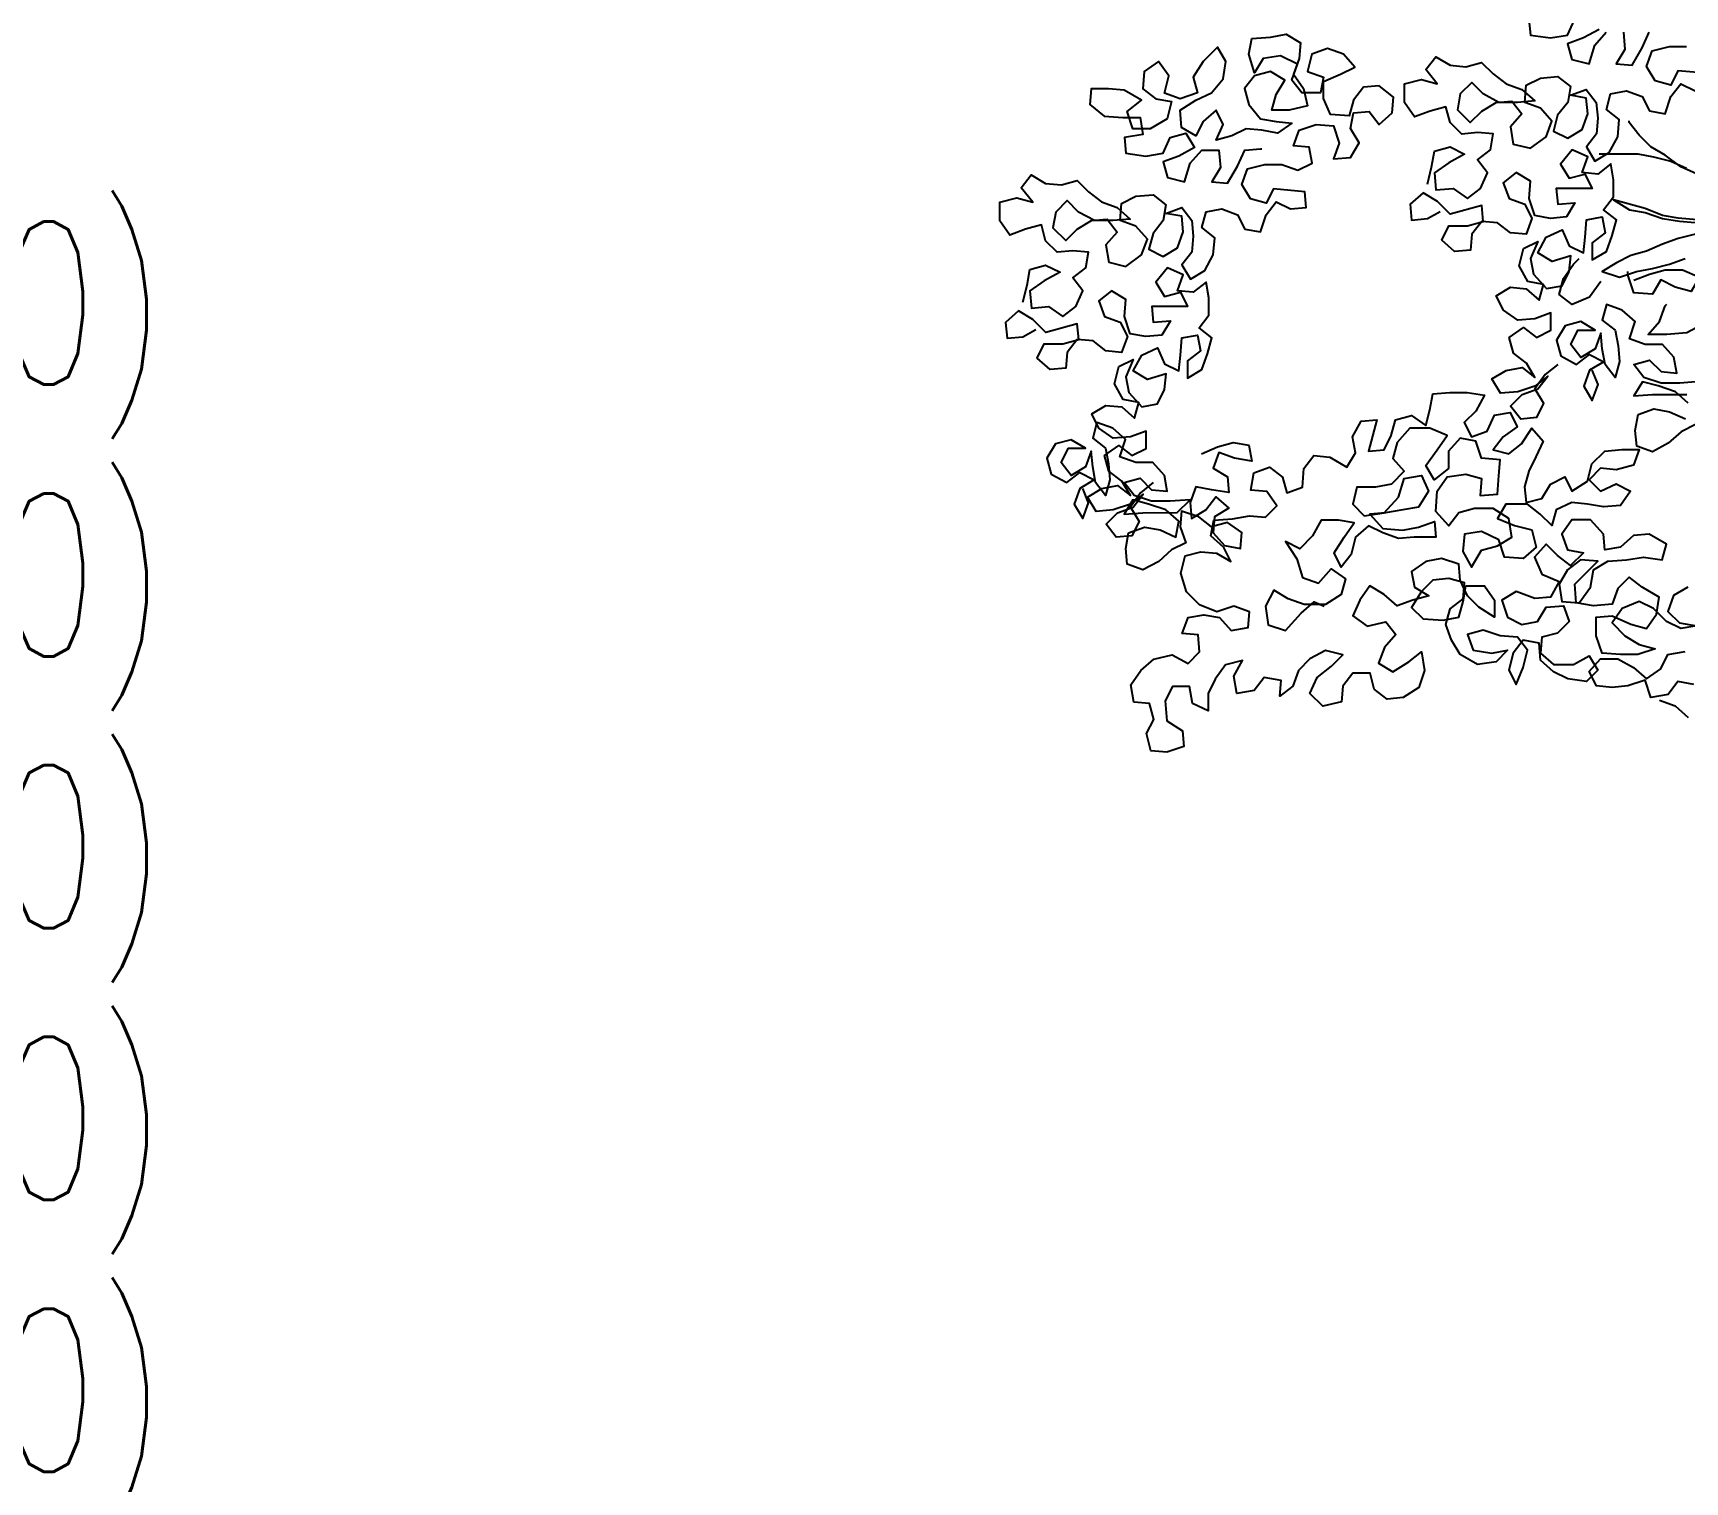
# Model space of a CAD drawing. Header units: metres. Extents: x 750563 to 756046, y 4495933 to 4497284.
# Drawn here: x 755684.125 to 755685.265, y 4496156.491 to 4496157.491 of the extents above; entities that cross this region are included whole.
import ezdxf
from ezdxf import colors
from ezdxf.entities.mleader import LeaderData, LeaderLine
from ezdxf.math import Vec2, Vec3

# ---------------------------------------------------------------- set-up
doc = ezdxf.new("R2010")
doc.units = ezdxf.units.M
doc.layers.add('00_DETALLES', color=7, linetype='Continuous', true_color=0xe0f0d1)
doc.layers.add('00_TEXTOS', color=7, linetype='Continuous')
doc.styles.get("Standard").update_dxf_attribs({"font": 'simplex.shx'})

# ---------------------------------------------------------------- blocks, each defined once
blk = doc.blocks.new('Arbol21')
for points in [[(-1.5803, 4.1836), (-1.5729, 4.2132), (-1.568, 4.2404), (-1.5408, 4.2479), (-1.5161, 4.2355), (-1.5432, 4.2207), (-1.5679, 4.2034), (-1.5654, 4.1737), (-1.5358, 4.1762), (-1.511, 4.1589), (-1.4888, 4.1763), (-1.4765, 4.2034), (-1.4938, 4.2257), (-1.4716, 4.243), (-1.4667, 4.2702), (-1.4939, 4.2726), (-1.521, 4.2701), (-1.5408, 4.2899), (-1.5483, 4.3171), (-1.5754, 4.3096), (-1.6026, 4.2997), (-1.6199, 4.3244), (-1.62, 4.3565), (-1.5903, 4.364), (-1.5631, 4.3566), (-1.5829, 4.3813), (-1.5656, 4.4035), (-1.5409, 4.3887), (-1.5137, 4.3863), (-1.4866, 4.3937), (-1.4668, 4.374), (-1.4445, 4.3567), (-1.4173, 4.3468), (-1.3951, 4.3271), (-1.4247, 4.3246), (-1.4568, 4.3246), (-1.484, 4.3394), (-1.5038, 4.3591), (-1.5236, 4.3393), (-1.5285, 4.3121), (-1.5062, 4.2899), (-1.4865, 4.3097), (-1.4618, 4.3246), (-1.4346, 4.327), (-1.4173, 4.3048), (-1.437, 4.2826), (-1.4321, 4.2529), (-1.4024, 4.2455), (-1.3752, 4.2653), (-1.3654, 4.2925), (-1.3852, 4.3147), (-1.4123, 4.3246), (-1.4099, 4.3543), (-1.3852, 4.3666), (-1.3556, 4.3691), (-1.3333, 4.3519), (-1.3382, 4.3247), (-1.3555, 4.3024), (-1.3629, 4.2752), (-1.3382, 4.2629), (-1.3135, 4.2777), (-1.3036, 4.3049), (-1.3061, 4.3321), (-1.3333, 4.337), (-1.3061, 4.3469), (-1.2888, 4.3247), (-1.2863, 4.2975), (-1.2887, 4.2703), (-1.306, 4.2481), (-1.2912, 4.2234), (-1.2665, 4.2382), (-1.2517, 4.2654), (-1.2492, 4.2951), (-1.2715, 4.3124), (-1.2641, 4.3396), (-1.2369, 4.3445), (-1.2097, 4.3347), (-1.1973, 4.31), (-1.1702, 4.305), (-1.1603, 4.3347), (-1.143, 4.357), (-1.1183, 4.3446)], [(-1.0936, 4.3743), (-1.148, 4.3792), (-1.1603, 4.3545), (-1.1875, 4.3619), (-1.2024, 4.3866), (-1.1925, 4.4138), (-1.1628, 4.4212), (-1.1332, 4.4212)], [(-1.4051, 4.4679), (-1.4026, 4.4408), (-1.368, 4.4358), (-1.3383, 4.4408), (-1.326, 4.468)], [(-1.284, 4.4507), (-1.3111, 4.4359), (-1.3383, 4.426), (-1.3309, 4.3988), (-1.3012, 4.3914), (-1.2914, 4.4236), (-1.2716, 4.4458)], [(-1.2419, 4.4458), (-1.2394, 4.4162), (-1.2543, 4.3915), (-1.2271, 4.389), (-1.2098, 4.4187), (-1.1975, 4.4459)], [(-2.2782, 3.9798), (-2.2709, 4.0095), (-2.2659, 4.0367), (-2.2388, 4.0441), (-2.214, 4.0318), (-2.2412, 4.0169), (-2.2659, 3.9996), (-2.2634, 3.9699), (-2.2338, 3.9724), (-2.209, 3.9552), (-2.1868, 3.9725), (-2.1745, 3.9997), (-2.1918, 4.0219), (-2.1696, 4.0392), (-2.1646, 4.0664), (-2.1918, 4.0689), (-2.219, 4.0664), (-2.2388, 4.0861), (-2.2462, 4.1133), (-2.2734, 4.1059), (-2.3006, 4.0959), (-2.3179, 4.1206), (-2.3179, 4.1528), (-2.2883, 4.1602), (-2.2611, 4.1528), (-2.2809, 4.1775), (-2.2636, 4.1998), (-2.2389, 4.185), (-2.2117, 4.1825), (-2.1845, 4.19), (-2.1647, 4.1702), (-2.1425, 4.1529), (-2.1153, 4.1431), (-2.093, 4.1233), (-2.1227, 4.1208), (-2.1548, 4.1208), (-2.182, 4.1356), (-2.2018, 4.1553), (-2.2215, 4.1356), (-2.2265, 4.1084), (-2.2042, 4.0862), (-2.1845, 4.1059), (-2.1598, 4.1208), (-2.1326, 4.1233), (-2.1153, 4.1011), (-2.135, 4.0788), (-2.13, 4.0491), (-2.1004, 4.0418), (-2.0732, 4.0616), (-2.0633, 4.0888), (-2.0831, 4.111), (-2.1103, 4.1208), (-2.1079, 4.1505), (-2.0832, 4.1629), (-2.0535, 4.1654), (-2.0313, 4.1481), (-2.0362, 4.1209), (-2.0535, 4.0986), (-2.0609, 4.0715), (-2.0361, 4.0591), (-2.0114, 4.074), (-2.0016, 4.1012), (-2.0041, 4.1283), (-2.0313, 4.1333), (-2.0041, 4.1432), (-1.9868, 4.1209), (-1.9843, 4.0938), (-1.9867, 4.0666), (-2.004, 4.0443), (-1.9891, 4.0196), (-1.9644, 4.0345), (-1.9496, 4.0617), (-1.9472, 4.0913), (-1.9695, 4.1086), (-1.9621, 4.1358), (-1.9349, 4.1408), (-1.9077, 4.1309), (-1.8953, 4.1062), (-1.8681, 4.1013), (-1.8583, 4.1309), (-1.841, 4.1532), (-1.8163, 4.1409), (-1.7891, 4.1434), (-1.7916, 4.1705), (-1.846, 4.1754), (-1.8583, 4.1507), (-1.8855, 4.1581), (-1.9003, 4.1828), (-1.8905, 4.21), (-1.8608, 4.2174), (-1.8312, 4.2175), (-1.804, 4.2076), (-1.7793, 4.22), (-1.7842, 4.2472), (-1.8114, 4.2496), (-1.8016, 4.2768), (-1.7719, 4.2867), (-1.7423, 4.2843), (-1.7324, 4.2546), (-1.7422, 4.2274), (-1.7126, 4.2299), (-1.6978, 4.2547), (-1.7126, 4.2794), (-1.7077, 4.3065), (-1.6805, 4.309), (-1.6632, 4.2868), (-1.641, 4.3066), (-1.6385, 4.3338), (-1.6633, 4.3535), (-1.6904, 4.351), (-1.7077, 4.3288), (-1.7151, 4.3016), (-1.7472, 4.304), (-1.7596, 4.3312), (-1.7596, 4.3609), (-1.73, 4.3732), (-1.7053, 4.3856), (-1.7251, 4.4078), (-1.7523, 4.4177), (-1.7794, 4.4078), (-1.7868, 4.3781), (-1.7596, 4.3683), (-1.7646, 4.3411), (-1.7967, 4.3411), (-1.814, 4.3633), (-1.8041, 4.3905), (-1.8338, 4.4053), (-1.8635, 4.4003), (-1.8783, 4.3756), (-1.8882, 4.4077), (-1.8833, 4.4349), (-1.8511, 4.4374), (-1.824, 4.4424), (-1.7992, 4.4276), (-1.8017, 4.4004), (-1.8115, 4.3732), (-1.7942, 4.3485), (-1.7868, 4.3188), (-1.8189, 4.3114), (-1.8486, 4.3114), (-1.8412, 4.3385), (-1.8264, 4.3633), (-1.8511, 4.3781), (-1.8783, 4.3706), (-1.8955, 4.3484), (-1.8881, 4.3212), (-1.8683, 4.2965), (-1.8411, 4.2916), (-1.8139, 4.2891), (-1.8386, 4.2718), (-1.8658, 4.2767), (-1.893, 4.2792), (-1.9177, 4.2668), (-1.9449, 4.2594), (-1.9326, 4.2866), (-1.9449, 4.3113), (-1.9672, 4.2915), (-1.9795, 4.2668), (-2.0042, 4.2816), (-2.0067, 4.3112), (-1.9795, 4.3285), (-1.9524, 4.3409), (-1.9326, 4.3656), (-1.9277, 4.3953), (-1.9426, 4.42), (-1.9673, 4.3953), (-1.9845, 4.3681), (-1.9771, 4.3409), (-2.0067, 4.331), (-2.0339, 4.3408), (-2.0265, 4.3705), (-2.0439, 4.3952), (-2.0686, 4.3779), (-2.071, 4.3482), (-2.0487, 4.3309), (-2.0216, 4.326), (-2.0289, 4.2964), (-2.0586, 4.279), (-2.0882, 4.279), (-2.0981, 4.3087), (-2.0735, 4.3285), (-2.1031, 4.3457), (-2.1303, 4.3482), (-2.16, 4.3481), (-2.1624, 4.321), (-2.1377, 4.3012), (-2.1056, 4.2988), (-2.0759, 4.2988), (-2.0709, 4.2691), (-2.103, 4.2642), (-2.1006, 4.237), (-2.066, 4.2321), (-2.0363, 4.237), (-2.024, 4.2642), (-1.9968, 4.2717), (-1.9819, 4.247), (-2.0091, 4.2321), (-2.0363, 4.2222), (-2.0288, 4.195), (-1.9992, 4.1877), (-1.9893, 4.2198), (-1.9696, 4.2421), (-1.9399, 4.2421), (-1.9374, 4.2124), (-1.9522, 4.1877), (-1.925, 4.1853), (-1.9078, 4.2149), (-1.8954, 4.2421), (-1.8683, 4.2446), (-1.8658, 4.2446)], [(-1.1157, 4.2013), (-1.1429, 4.2136), (-1.1701, 4.2334), (-1.1948, 4.2482), (-1.2146, 4.2679), (-1.2319, 4.2902), (-1.2319, 4.2926)], [(-1.3551, 3.8724), (-1.3773, 3.8551), (-1.3946, 3.8304), (-1.3797, 3.8057), (-1.3921, 3.7809), (-1.4193, 3.7784), (-1.4366, 3.8007), (-1.4168, 3.8205), (-1.3897, 3.8304), (-1.3724, 3.8526), (-1.3946, 3.8353), (-1.4242, 3.8254), (-1.4539, 3.8229), (-1.4688, 3.8476), (-1.4441, 3.8624), (-1.4169, 3.8674), (-1.3946, 3.8501), (-1.4095, 3.8748), (-1.4317, 3.8921), (-1.4392, 3.9193), (-1.4145, 3.9366), (-1.3922, 3.9193), (-1.3675, 3.9317), (-1.3675, 3.9614), (-1.3947, 3.9515), (-1.4244, 3.949), (-1.4491, 3.9662), (-1.4615, 3.9909), (-1.4368, 4.0058), (-1.4096, 4.0033), (-1.3873, 3.9836), (-1.3799, 4.0108), (-1.4071, 4.0157), (-1.422, 4.0429), (-1.4146, 4.0725), (-1.3899, 4.0849), (-1.4022, 4.0552), (-1.3973, 4.0281), (-1.375, 4.0034), (-1.3478, 4.0083), (-1.3355, 4.0331), (-1.333, 4.0602), (-1.3651, 4.0503), (-1.3899, 4.0651), (-1.3751, 4.0923), (-1.3479, 4.1047), (-1.3355, 4.0775), (-1.3108, 4.0652), (-1.3083, 4.0924), (-1.3059, 4.1221), (-1.2787, 4.127), (-1.2738, 4.0998), (-1.296, 4.0825), (-1.296, 4.0529), (-1.2713, 4.0677), (-1.2614, 4.0949), (-1.254, 4.1221), (-1.2763, 4.1394), (-1.259, 4.1616), (-1.259, 4.1913), (-1.264, 4.2185), (-1.2862, 4.2011), (-1.3134, 4.2036), (-1.3035, 4.2308), (-1.3307, 4.2431), (-1.3505, 4.2184), (-1.3356, 4.1937), (-1.3084, 4.2011), (-1.2961, 4.1764), (-1.3578, 4.1764), (-1.3554, 4.1492), (-1.3257, 4.1517), (-1.3405, 4.127), (-1.3677, 4.1245), (-1.3949, 4.1294), (-1.4048, 4.159), (-1.4023, 4.1887), (-1.4271, 4.2035), (-1.4493, 4.1862), (-1.4394, 4.159), (-1.4122, 4.1491), (-1.3998, 4.1244), (-1.4097, 4.0972), (-1.4369, 4.0997), (-1.4591, 4.117), (-1.4863, 4.1194), (-1.5036, 4.0972), (-1.506, 4.07), (-1.5332, 4.0675), (-1.5555, 4.0872), (-1.5431, 4.112), (-1.511, 4.112), (-1.4838, 4.1194), (-1.4863, 4.1466), (-1.5407, 4.1317), (-1.5629, 4.1539), (-1.5877, 4.1687), (-1.6099, 4.149), (-1.6074, 4.1218), (-1.5802, 4.1243), (-1.558, 4.1366)], [(-1.2838, 4.2357), (-1.217, 4.2358), (-1.1899, 4.2309), (-1.1602, 4.2235), (-1.133, 4.2112)], [(-1.0884, 4.1198), (-1.1477, 4.1247), (-1.1749, 4.1296), (-1.2046, 4.1419), (-1.259, 4.1567), (-1.2318, 4.1394), (-1.2046, 4.1345), (-1.1749, 4.1246), (-1.1453, 4.1197), (-1.1181, 4.1173)], [(-1.0884, 4.105), (-1.1477, 4.0901), (-1.1749, 4.0802), (-1.2021, 4.0678), (-1.2292, 4.0603), (-1.2539, 4.048), (-1.2786, 4.0331), (-1.249, 4.0233), (-1.2193, 4.0332), (-1.1921, 4.0381), (-1.1625, 4.0456), (-1.1353, 4.0555)], [(-1.2811, 4.0158), (-1.3008, 3.9886), (-1.3305, 3.9762), (-1.3527, 3.9935), (-1.3453, 4.0207), (-1.3281, 4.0454), (-1.3182, 4.0553)], [(-2.0531, 3.6687), (-2.0753, 3.6513), (-2.0926, 3.6266), (-2.0777, 3.6019), (-2.0901, 3.5772), (-2.1172, 3.5747), (-2.1346, 3.5969), (-2.1148, 3.6167), (-2.0876, 3.6266), (-2.0704, 3.6489), (-2.0926, 3.6315), (-2.1222, 3.6216), (-2.1519, 3.6191), (-2.1667, 3.6438), (-2.142, 3.6587), (-2.1149, 3.6637), (-2.0926, 3.6464), (-2.1074, 3.6711), (-2.1297, 3.6883), (-2.1371, 3.7155), (-2.1124, 3.7328), (-2.0902, 3.7156), (-2.0655, 3.7279), (-2.0655, 3.7576), (-2.0927, 3.7477), (-2.1223, 3.7452), (-2.1471, 3.7625), (-2.1594, 3.7872), (-2.1348, 3.802), (-2.1076, 3.7996), (-2.0853, 3.7798), (-2.0779, 3.807), (-2.1051, 3.8119), (-2.12, 3.8391), (-2.1126, 3.8688), (-2.0879, 3.8811), (-2.1002, 3.8515), (-2.0952, 3.8243), (-2.073, 3.7996), (-2.0458, 3.8046), (-2.0335, 3.8293), (-2.031, 3.8565), (-2.0631, 3.8466), (-2.0879, 3.8614), (-2.073, 3.8886), (-2.0459, 3.901), (-2.0335, 3.8738), (-2.0088, 3.8614), (-2.0063, 3.8886), (-2.0039, 3.9183), (-1.9767, 3.9233), (-1.9717, 3.8961), (-1.994, 3.8788), (-1.9939, 3.8491), (-1.9692, 3.864), (-1.9594, 3.8911), (-1.952, 3.9183), (-1.9742, 3.9356), (-1.957, 3.9579), (-1.957, 3.9875), (-1.962, 4.0147), (-1.9842, 3.9974), (-2.0114, 3.9998), (-2.0015, 4.027), (-2.0287, 4.0394), (-2.0485, 4.0146), (-2.0336, 3.9899), (-2.0064, 3.9974), (-1.994, 3.9727), (-2.0558, 3.9726), (-2.0533, 3.9454), (-2.0237, 3.9479), (-2.0385, 3.9232), (-2.0657, 3.9207), (-2.0929, 3.9256), (-2.1028, 3.9553), (-2.1003, 3.9849), (-2.125, 3.9997), (-2.1473, 3.9824), (-2.1374, 3.9552), (-2.1102, 3.9454), (-2.0978, 3.9207), (-2.1077, 3.8935), (-2.1348, 3.8959), (-2.1571, 3.9132), (-2.1843, 3.9157), (-2.2016, 3.8934), (-2.204, 3.8662), (-2.2312, 3.8637), (-2.2534, 3.8835), (-2.2411, 3.9082), (-2.209, 3.9082), (-2.1818, 3.9157), (-2.1843, 3.9428), (-2.2387, 3.928), (-2.2609, 3.9502), (-2.2856, 3.965), (-2.3079, 3.9452), (-2.3054, 3.918), (-2.2782, 3.9205), (-2.256, 3.9329)], [(-1.2243, 4.0183), (-1.1971, 4.0282), (-1.1699, 4.0357), (-1.1402, 4.0357), (-1.1106, 4.0234), (-1.1254, 3.9987), (-1.1526, 4.006), (-1.1773, 4.0184), (-1.1921, 3.9937), (-1.2242, 3.9961), (-1.2341, 4.0257), (-1.2342, 4.0332)], [(-1.1178, 3.7688), (-1.1425, 3.7565), (-1.1647, 3.7367), (-1.1919, 3.7218), (-1.2191, 3.7317), (-1.2215, 3.7589), (-1.2166, 3.786), (-1.1895, 3.796), (-1.1623, 3.791), (-1.1351, 3.7787)], [(-1.1302, 3.8059), (-1.1524, 3.8256), (-1.1821, 3.8355), (-1.2093, 3.8429), (-1.2241, 3.8182), (-1.1919, 3.8207), (-1.1326, 3.8207)], [(-1.1104, 3.843), (-1.145, 3.8405), (-1.1771, 3.8404), (-1.2068, 3.8503), (-1.2241, 3.8725), (-1.1969, 3.88), (-1.1772, 3.8602), (-1.15, 3.8578), (-1.1549, 3.885), (-1.1747, 3.9072), (-1.2044, 3.9071), (-1.2316, 3.917), (-1.2217, 3.9467), (-1.244, 3.9664), (-1.2712, 3.9763), (-1.2786, 3.9491), (-1.2563, 3.9318), (-1.2513, 3.9046), (-1.2488, 3.8775), (-1.2562, 3.8503), (-1.2735, 3.8725), (-1.2785, 3.8997), (-1.281, 3.9268), (-1.2909, 3.8997), (-1.3156, 3.8848), (-1.3329, 3.907), (-1.3206, 3.9318), (-1.2909, 3.9318), (-1.3156, 3.9466), (-1.3428, 3.9391), (-1.3576, 3.9144), (-1.3502, 3.8872), (-1.323, 3.8724), (-1.3007, 3.8898), (-1.276, 3.8774), (-1.3007, 3.8626), (-1.3106, 3.8354), (-1.2957, 3.8107), (-1.2859, 3.8379), (-1.2958, 3.8626)], [(-1.113, 3.969), (-1.1006, 3.9443), (-1.1327, 3.927), (-1.1673, 3.9245), (-1.1995, 3.9245), (-1.1797, 3.9467), (-1.1698, 3.9739), (-1.1674, 3.9764)], [(-1.18, 3.2933), (-1.1528, 3.2835), (-1.1305, 3.2637)], [(-1.1207, 3.3206), (-1.1479, 3.3255), (-1.1651, 3.3032), (-1.1948, 3.2983), (-1.2047, 3.3279), (-1.2344, 3.318), (-1.2615, 3.3155), (-1.2887, 3.318), (-1.3011, 3.3427), (-1.2814, 3.3649), (-1.2517, 3.3649), (-1.2245, 3.3501), (-1.2022, 3.3304), (-1.1775, 3.3477), (-1.1652, 3.3724), (-1.1356, 3.3774)], [(-1.1307, 3.4886), (-1.1554, 3.4738), (-1.1653, 3.4466), (-1.1455, 3.4268), (-1.1158, 3.4219), (-1.143, 3.4169), (-1.1677, 3.4293), (-1.19, 3.4515), (-1.2147, 3.4638), (-1.2444, 3.4514), (-1.2616, 3.4267), (-1.2394, 3.4045), (-1.2147, 3.3897), (-1.1875, 3.3823), (-1.2171, 3.3724), (-1.2468, 3.3724), (-1.2789, 3.3748), (-1.2888, 3.4044), (-1.2888, 3.4366), (-1.2617, 3.4391), (-1.2295, 3.4243), (-1.2023, 3.4169), (-1.185, 3.4416), (-1.1801, 3.4713), (-1.2098, 3.4885), (-1.2321, 3.5058), (-1.2518, 3.486), (-1.2617, 3.4588), (-1.2938, 3.4563), (-1.3235, 3.4613), (-1.326, 3.4934), (-1.2864, 3.533), (-1.3161, 3.5354), (-1.3383, 3.5181), (-1.3531, 3.4934), (-1.3482, 3.4637), (-1.3185, 3.4613), (-1.2988, 3.4885), (-1.2938, 3.5181), (-1.2692, 3.533), (-1.237, 3.5355), (-1.2074, 3.5404), (-1.1752, 3.5355), (-1.1679, 3.5627), (-1.1975, 3.58), (-1.2247, 3.5775), (-1.2469, 3.5577), (-1.2741, 3.5527), (-1.2766, 3.5799), (-1.2989, 3.6046), (-1.331, 3.6046), (-1.3483, 3.5799), (-1.3384, 3.5527), (-1.3112, 3.5478), (-1.3334, 3.5255), (-1.3557, 3.5428), (-1.3754, 3.5625), (-1.3952, 3.5403), (-1.3828, 3.5106), (-1.3531, 3.4983), (-1.3679, 3.4711), (-1.3951, 3.4686), (-1.4273, 3.4809), (-1.452, 3.4661), (-1.442, 3.4364), (-1.4173, 3.4241), (-1.3901, 3.4291), (-1.3753, 3.4538), (-1.3457, 3.4563), (-1.3358, 3.4291), (-1.3555, 3.4093), (-1.3827, 3.4019), (-1.3852, 3.3747), (-1.3629, 3.355), (-1.3283, 3.355), (-1.3011, 3.3698), (-1.2863, 3.3451), (-1.306, 3.3254), (-1.3382, 3.3303), (-1.3629, 3.3426), (-1.3851, 3.3623), (-1.3876, 3.392), (-1.4148, 3.3969), (-1.4321, 3.3747), (-1.4395, 3.345), (-1.4271, 3.3203), (-1.4148, 3.35), (-1.4074, 3.3796), (-1.4247, 3.4019), (-1.4544, 3.4043), (-1.484, 3.4142), (-1.5112, 3.4067), (-1.5013, 3.3795), (-1.4692, 3.3746), (-1.442, 3.3796), (-1.4617, 3.3598), (-1.4939, 3.3548), (-1.5235, 3.3721), (-1.5384, 3.3968), (-1.5483, 3.424), (-1.5409, 3.4512), (-1.5187, 3.4685), (-1.5162, 3.4957), (-1.5434, 3.5031), (-1.5706, 3.5006), (-1.5904, 3.4808), (-1.6076, 3.4536), (-1.5878, 3.4338), (-1.5532, 3.4314), (-1.5261, 3.4364), (-1.5187, 3.4635), (-1.5138, 3.4907), (-1.4816, 3.4908), (-1.4643, 3.4661), (-1.4643, 3.4364), (-1.4915, 3.4537), (-1.5113, 3.4734), (-1.5237, 3.5006), (-1.5262, 3.5278), (-1.5558, 3.5377), (-1.583, 3.5327), (-1.6077, 3.5154), (-1.6027, 3.4882), (-1.578, 3.4734), (-1.6052, 3.4659), (-1.6324, 3.456), (-1.6546, 3.4758), (-1.6793, 3.4906), (-1.6966, 3.4659), (-1.7089, 3.4387), (-1.6842, 3.4214), (-1.6521, 3.4288), (-1.6348, 3.4066), (-1.6545, 3.3843), (-1.6644, 3.3572), (-1.6397, 3.3423), (-1.6125, 3.3597), (-1.5903, 3.377), (-1.5853, 3.3449), (-1.5952, 3.3152), (-1.6223, 3.2979), (-1.6495, 3.2954), (-1.6718, 3.3127), (-1.6792, 3.3398), (-1.7089, 3.3398), (-1.7261, 3.3176), (-1.7286, 3.2904), (-1.7607, 3.2829), (-1.783, 3.3051), (-1.7706, 3.3323), (-1.7459, 3.3521), (-1.7262, 3.3719), (-1.7558, 3.3793), (-1.783, 3.3645), (-1.8028, 3.3447), (-1.8126, 3.3175), (-1.8348, 3.3002), (-1.8324, 3.3273), (-1.8621, 3.3323), (-1.8793, 3.31), (-1.909, 3.305), (-1.914, 3.3347), (-1.8992, 3.3619), (-1.9288, 3.3544), (-1.9461, 3.3297), (-1.9584, 3.305), (-1.9584, 3.2753), (-1.9856, 3.2877), (-1.9906, 3.3173), (-2.0202, 3.3173), (-2.0325, 3.2926), (-2.03, 3.258), (-2.0028, 3.2407), (-2.0003, 3.2135), (-2.03, 3.2036), (-2.0572, 3.206), (-2.0646, 3.2357), (-2.0523, 3.2604), (-2.0597, 3.2876), (-2.0869, 3.29), (-2.0919, 3.3197), (-2.0746, 3.3444), (-2.0524, 3.3642), (-2.0203, 3.3717), (-1.9931, 3.3569), (-1.9733, 3.3766), (-1.9758, 3.4063), (-2.003, 3.4087), (-1.9931, 3.4359), (-1.966, 3.4409), (-1.9388, 3.436), (-1.919, 3.4138), (-1.8893, 3.4187), (-1.8869, 3.4459), (-1.9141, 3.4558), (-1.9437, 3.4459), (-1.9734, 3.4582), (-1.9956, 3.4804), (-2.0056, 3.5125), (-1.9982, 3.5422), (-1.971, 3.5496), (-1.9438, 3.5472), (-1.9191, 3.5324), (-1.9315, 3.5571), (-1.9537, 3.5768), (-1.9488, 3.604), (-1.9167, 3.6065), (-1.887, 3.6115), (-1.8598, 3.609), (-1.8401, 3.6288), (-1.8574, 3.6535), (-1.8846, 3.656), (-1.8797, 3.6856), (-1.8525, 3.6955), (-1.8303, 3.6783), (-1.8228, 3.6511), (-1.7956, 3.661), (-1.7932, 3.6931), (-1.7759, 3.7154), (-1.7487, 3.7129), (-1.7191, 3.6957), (-1.7043, 3.7204), (-1.7092, 3.7476), (-1.6944, 3.7748), (-1.6672, 3.7773), (-1.682, 3.7229), (-1.6548, 3.7254), (-1.6425, 3.7501), (-1.6351, 3.7773), (-1.6079, 3.7847), (-1.5832, 3.7675), (-1.5758, 3.7946), (-1.5709, 3.8218), (-1.5413, 3.8243), (-1.5116, 3.8244), (-1.4819, 3.8194), (-1.4967, 3.7922), (-1.5165, 3.7725), (-1.5041, 3.7478), (-1.4769, 3.7577), (-1.4646, 3.7849), (-1.4374, 3.7898), (-1.4251, 3.7651), (-1.4497, 3.7478), (-1.467, 3.7255), (-1.4398, 3.7182), (-1.4176, 3.7355), (-1.4003, 3.7627), (-1.3805, 3.7405), (-1.3929, 3.7133), (-1.4052, 3.6885), (-1.4126, 3.6613), (-1.4101, 3.6342), (-1.3829, 3.6416), (-1.3681, 3.6663), (-1.3434, 3.6787), (-1.331, 3.654), (-1.3039, 3.6713), (-1.2965, 3.701), (-1.2743, 3.7233), (-1.2446, 3.7257), (-1.215, 3.7258), (-1.2248, 3.6986), (-1.2545, 3.6911), (-1.2817, 3.6936), (-1.3014, 3.6738), (-1.2816, 3.654), (-1.2544, 3.6664), (-1.2297, 3.6541), (-1.247, 3.6294), (-1.2766, 3.6269), (-1.3038, 3.6318), (-1.331, 3.6342), (-1.3582, 3.6219), (-1.3656, 3.5947), (-1.3854, 3.6144), (-1.4076, 3.6317), (-1.4447, 3.6317), (-1.4595, 3.6069), (-1.4298, 3.5946), (-1.4002, 3.5872), (-1.3927, 3.5576), (-1.415, 3.5378), (-1.4471, 3.5402), (-1.457, 3.5699), (-1.4867, 3.5847), (-1.5163, 3.5797), (-1.5188, 3.55), (-1.5039, 3.5229), (-1.4866, 3.5525), (-1.4595, 3.56), (-1.4348, 3.5748), (-1.4397, 3.607), (-1.4669, 3.6242), (-1.4991, 3.6242), (-1.5262, 3.6168), (-1.5435, 3.5945), (-1.5658, 3.6192), (-1.5633, 3.6538), (-1.5461, 3.6785), (-1.5139, 3.6835), (-1.4867, 3.6761), (-1.4892, 3.6464), (-1.4595, 3.6489), (-1.4571, 3.6811), (-1.4547, 3.7083), (-1.4868, 3.7107), (-1.4967, 3.7403), (-1.5239, 3.7453), (-1.5436, 3.723), (-1.5436, 3.6933), (-1.5683, 3.6736), (-1.5831, 3.6983), (-1.5634, 3.7255), (-1.5461, 3.7502), (-1.5758, 3.7625), (-1.6104, 3.7625), (-1.6326, 3.7378), (-1.64, 3.7106), (-1.6202, 3.6883), (-1.6424, 3.6661), (-1.6696, 3.6611), (-1.7017, 3.6611), (-1.7091, 3.6314), (-1.6893, 3.6117), (-1.6547, 3.6166), (-1.6301, 3.6438), (-1.6202, 3.676), (-1.5905, 3.681), (-1.5782, 3.6538), (-1.5954, 3.6266), (-1.6226, 3.6216), (-1.6523, 3.6166), (-1.6794, 3.6141), (-1.6572, 3.5895), (-1.6226, 3.587), (-1.5954, 3.592), (-1.5682, 3.6019), (-1.5657, 3.5747), (-1.6028, 3.5747), (-1.63, 3.5722), (-1.6572, 3.582), (-1.6819, 3.5944), (-1.7041, 3.5746), (-1.7115, 3.5449), (-1.7288, 3.5227), (-1.7412, 3.5474), (-1.7239, 3.5746), (-1.7066, 3.5993), (-1.7338, 3.6042), (-1.7635, 3.6042), (-1.7783, 3.577), (-1.8005, 3.5547), (-1.8252, 3.5671), (-1.8054, 3.5374), (-1.7955, 3.5053), (-1.7683, 3.4954), (-1.7461, 3.5202), (-1.7214, 3.5029), (-1.7287, 3.4757), (-1.7559, 3.4584), (-1.793, 3.4584), (-1.8202, 3.4682), (-1.8449, 3.483), (-1.8597, 3.4558), (-1.8547, 3.4237), (-1.8251, 3.4138), (-1.7979, 3.4435), (-1.7757, 3.4633), (-1.7584, 3.4559)], [(-1.9698, 3.7183), (-1.9426, 3.7307), (-1.9155, 3.7381), (-1.8883, 3.7332), (-1.8833, 3.706), (-1.913, 3.711), (-1.9402, 3.7208), (-1.95, 3.6936), (-1.9253, 3.6788), (-1.9228, 3.6516), (-1.9525, 3.6566), (-1.9796, 3.6615), (-1.9895, 3.6343), (-1.987, 3.6071), (-1.9623, 3.6219), (-1.945, 3.6442), (-1.9228, 3.6245), (-1.9475, 3.6096), (-1.9499, 3.5824), (-1.9301, 3.5602), (-1.9029, 3.5553), (-1.9005, 3.5825), (-1.9252, 3.5997), (-1.9524, 3.5923), (-1.9747, 3.6096), (-2.0043, 3.6194), (-2.0068, 3.5923), (-1.9969, 3.5651), (-2.0216, 3.5527), (-2.0438, 3.5329), (-2.0709, 3.5181), (-2.0981, 3.5279), (-2.1006, 3.5551), (-2.0957, 3.5823), (-2.0685, 3.5922), (-2.0414, 3.5873), (-2.0142, 3.5749), (-2.0092, 3.6021), (-2.0315, 3.6219), (-2.0612, 3.6317), (-2.0884, 3.6391), (-2.1032, 3.6144), (-2.071, 3.6169), (-2.0117, 3.617), (-1.9895, 3.6392), (-2.0241, 3.6367), (-2.0562, 3.6367), (-2.0859, 3.6465), (-2.1032, 3.6688), (-2.076, 3.6762), (-2.0562, 3.6565), (-2.0291, 3.654), (-2.034, 3.6812), (-2.0538, 3.7034), (-2.0835, 3.7034), (-2.1107, 3.7132), (-2.1008, 3.7429), (-2.1231, 3.7627), (-2.1503, 3.7725), (-2.1576, 3.7453), (-2.1354, 3.7281), (-2.1304, 3.7009), (-2.1279, 3.6737), (-2.1353, 3.6465), (-2.1526, 3.6687), (-2.1576, 3.6959), (-2.1601, 3.7231), (-2.17, 3.6959), (-2.1947, 3.681), (-2.212, 3.7033), (-2.1996, 3.728), (-2.17, 3.728), (-2.1947, 3.7428), (-2.2219, 3.7354), (-2.2367, 3.7107), (-2.2293, 3.6835), (-2.2021, 3.6687), (-2.1798, 3.686), (-2.1551, 3.6737), (-2.1798, 3.6588), (-2.1897, 3.6316), (-2.1748, 3.6069), (-2.165, 3.6341), (-2.1749, 3.6588)]]:
    blk.add_lwpolyline(points)

msp = doc.modelspace()

# ---------------------------------------------------------------- block references
at = {"layer": '00_DETALLES', "xscale": 0.4000000000000057, "yscale": 0.4000000000000057, "zscale": 0.4000000000000057}
msp.add_blockref('Arbol21', (755685.7192, 4496155.71301), dxfattribs=at)

# ---------------------------------------------------------------- leaders
at = {"layer": '00_TEXTOS'}
ml = msp.add_multileader_mtext('Standard', dxfattribs=at)
ml.set_content('PIE DE GAVIONES\\P{\\W0.7;(DE P.K. 4+573,70 A P.K. 4+580,00)\\P(DE P.K. 4+960,00 A P.K. 5+045,00)\\P(DE P.K. 6+260,00 A P.K. 6+425,00)\\P(DE P.K. 6+830,00 A P.K. 6+990,00)\\P(DE P.K. 7+010,00 A P.K. 7+345,00)}', color=256)
ml.set_leader_properties()
ml.build(insert=Vec2(0, 0))
ml.multileader.update_dxf_attribs({"text_left_attachment_type": 5, "text_right_attachment_type": 5, "dogleg_length": 0, "arrow_head_size": 0.125})
ctx = ml.context
ctx.base_point, ctx.char_height, ctx.arrow_head_size, ctx.landing_gap_size, ctx.plane_origin = Vec3(755682.00889, 4496156.46067), 0.1125, 0.125, 0.05, Vec3(755681.72652, 4496154.04644)
ctx.left_attachment, ctx.right_attachment, ctx.text_align_type = 5, 5, 1
notes = []
notes.append((ctx, [(1, (1, 1, 0), (755684.41139, 4496156.46067), (-1, 0), 0, [(0, [(755684.54687, 4496155.62615)], 0, [])])]))
ctx.mtext.insert, ctx.mtext.alignment, ctx.mtext.line_spacing_style, ctx.mtext.flow_direction = Vec3(755683.20076, 4496157.54817), 2, 2, 5
for ctx, leaders in notes:
    for number, flags, end, landing, length, lines in leaders:
        leader = LeaderData()
        leader.index, (leader.has_last_leader_line, leader.has_dogleg_vector, leader.attachment_direction) = number, flags
        leader.last_leader_point, leader.dogleg_vector, leader.dogleg_length = Vec3(end), Vec3(landing), length
        for number, points, colour, breaks in lines:
            line = LeaderLine()
            line.index, line.vertices, line.color, line.breaks = number, Vec3.list(points), colors.encode_raw_color(colour), breaks
            leader.lines.append(line)
        ctx.leaders.append(leader)

doc.saveas('drawing.dxf')
